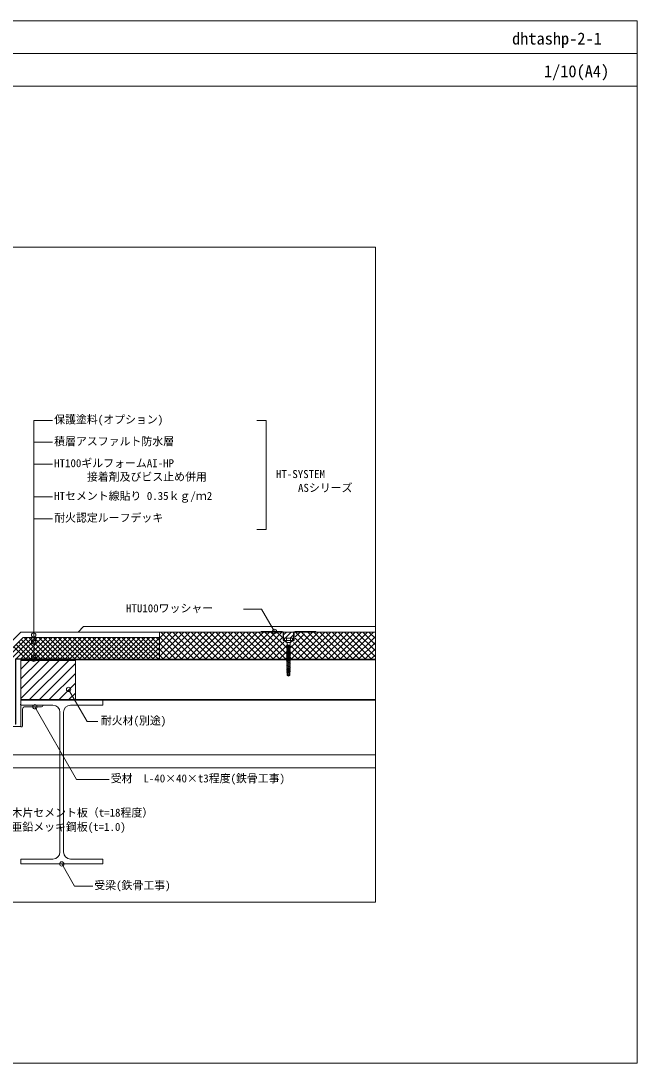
# Model space of a CAD drawing. Units: millimetres, scale not verified. Extents: x -1380 to 1380, y -955 to 955.
# Drawn here: x 250 to 1380, y -955 to 955 of the extents above; entities that cross this region are included whole.
import ezdxf
from ezdxf.enums import TextEntityAlignment as Align

# ---------------------------------------------------------------- set-up
doc = ezdxf.new("R2010")
doc.units = ezdxf.units.MM
doc.header["$LTSCALE"] = 3
doc.linetypes.add('USER3', pattern=[9.525, 6.35, -3.175])
for name, color, linetype, lineweight in [('0-0_0', 7, 'Continuous', 18), ('0-1_BOUSUI', 1, 'Continuous', 18), ('0-2_MOJI', 7, 'Continuous', 18), ('0-3_HATCH', 9, 'Continuous', 18), ('0-4_KANAMONO', 5, 'Continuous', 18), ('0-5_KANAMONO_SCREW', 4, 'Continuous', 18), ('0-6_TEKKOTU', 7, 'Continuous', 18), ('0-7_dekki', 3, 'Continuous', 18), ('0-8_dannnetu', 6, 'Continuous', 18), ('0-B_WAKU', 7, 'Continuous', 18), ('0-D_doubuti', 5, 'Continuous', 18)]:
    doc.layers.add(name, color=color, linetype=linetype, lineweight=lineweight)
doc.styles.add('ＭＳ ゴシック', font='')
doc.styles.get('ＭＳ ゴシック').set_extended_font_data('MS Gothic')

msp = doc.modelspace()

# ---------------------------------------------------------------- linework, layer by layer
at = {"layer": '0-0_0'}
msp.add_line((-1379.724, 895.165), (1380.276, 895.165), dxfattribs=at)
msp.add_lwpolyline([(-899.724, -659.835), (900.276, -659.835), (900.276, 540.165), (-899.724, 540.165)], close=True, dxfattribs=at)
at = {"layer": '0-1_BOUSUI'}
for points in [[(504.271, -164.835), (250.131, -164.835), (205.273, -209.692), (205.273, -221.692), (161.131, -265.835), (-490.585, -265.835), (-534.727, -265.835), (-534.727, 105.308), (-550.585, 121.165), (-715.127, 121.165)], [(900.276, -154.835), (365.271, -154.835), (355.271, -164.835)]]:
    msp.add_lwpolyline(points, dxfattribs=at)
at = {"layer": '0-2_MOJI'}
for p, q in [((273.758, -214.595), (273.758, 222.889)), ((273.758, 222.889), (308.334, 222.889)), ((682.886, 222.889), (700.174, 222.889)), ((700.174, 22.889), (700.174, 222.889)), ((273.758, 182.889), (308.334, 182.889)), ((273.758, 142.889), (308.334, 142.889)), ((273.758, 82.889), (308.334, 82.889)), ((273.758, 42.889), (308.334, 42.889)), ((682.886, 22.889), (700.174, 22.889))]:
    msp.add_line(p, q, dxfattribs=at)
for points in [[(658.423, -123), (691.498, -123), (715.074, -163.835)], [(337.714, -269.968), (371.708, -328.846), (391.221, -328.846)], [(412.026, -434.788), (352.477, -434.788), (276.128, -301.835)], [(381.924, -630.669), (348.849, -630.669), (325.273, -589.835)]]:
    msp.add_lwpolyline(points, dxfattribs=at)
for centre in [(273.758, -170.378), (715.074, -163.835), (273.758, -182.948), (273.758, -210.595), (273.758, -214.595), (337.714, -269.968), (276.128, -301.835), (325.273, -589.835)]:
    msp.add_circle(centre, 4, dxfattribs=at)
at = {"layer": '0-3_HATCH'}
for p, q in [((504.271, -176.02), (515.457, -164.835)), ((504.271, -187.245), (526.682, -164.835)), ((504.271, -198.471), (537.907, -164.835)), ((504.271, -209.696), (549.133, -164.835)), ((556.607, -214.835), (506.607, -164.835)), ((510.358, -214.835), (560.358, -164.835)), ((567.832, -214.835), (517.832, -164.835)), ((521.583, -214.835), (571.583, -164.835)), ((579.057, -214.835), (529.057, -164.835)), ((532.808, -214.835), (582.808, -164.835)), ((590.282, -214.835), (540.282, -164.835)), ((544.034, -214.835), (594.034, -164.835)), ((601.508, -214.835), (551.508, -164.835)), ((555.259, -214.835), (605.259, -164.835)), ((612.733, -214.835), (562.733, -164.835)), ((566.484, -214.835), (616.484, -164.835)), ((623.958, -214.835), (573.958, -164.835)), ((577.71, -214.835), (627.71, -164.835)), ((635.184, -214.835), (585.184, -164.835)), ((588.935, -214.835), (638.935, -164.835)), ((646.409, -214.835), (596.409, -164.835)), ((600.16, -214.835), (650.16, -164.835)), ((657.634, -214.835), (607.634, -164.835)), ((611.386, -214.835), (661.386, -164.835)), ((668.86, -214.835), (618.86, -164.835)), ((622.611, -214.835), (672.611, -164.835)), ((680.085, -214.835), (630.085, -164.835)), ((633.836, -214.835), (683.836, -164.835)), ((691.31, -214.835), (641.31, -164.835)), ((645.062, -214.835), (695.062, -164.835)), ((702.536, -214.835), (652.536, -164.835)), ((656.287, -214.835), (706.287, -164.835)), ((713.761, -214.835), (663.761, -164.835)), ((667.512, -214.835), (717.512, -164.835)), ((724.986, -214.835), (674.986, -164.835)), ((678.738, -214.835), (728.738, -164.835)), ((736.212, -214.835), (686.212, -164.835)), ((739.29, -206.688), (697.437, -164.835)), ((739.011, -195.184), (708.662, -164.835)), ((730.921, -175.868), (719.888, -164.835)), ((732.074, -169.816), (737.055, -164.835)), ((734.885, -175.985), (746.035, -164.835)), ((743.865, -175.985), (750.074, -169.776)), ((744.238, -205.461), (784.864, -164.835)), ((744.523, -193.951), (770.223, -168.25)), ((746.09, -214.835), (796.09, -164.835)), ((753.421, -173.827), (762.414, -164.835)), ((803.564, -214.835), (753.564, -164.835)), ((757.315, -214.835), (807.315, -164.835)), ((814.789, -214.835), (764.789, -164.835)), ((768.54, -214.835), (818.54, -164.835)), ((826.014, -214.835), (776.367, -165.187)), ((779.766, -214.835), (829.766, -164.835)), ((837.24, -214.835), (787.24, -164.835)), ((790.991, -214.835), (840.991, -164.835)), ((848.465, -214.835), (798.465, -164.835)), ((802.216, -214.835), (852.216, -164.835)), ((859.69, -214.835), (809.69, -164.835)), ((813.441, -214.835), (863.441, -164.835)), ((870.915, -214.835), (820.915, -164.835)), ((824.667, -214.835), (874.667, -164.835)), ((882.141, -214.835), (832.141, -164.835)), ((835.892, -214.835), (885.892, -164.835)), ((893.366, -214.835), (843.366, -164.835)), ((847.117, -214.835), (897.117, -164.835)), ((900.276, -210.52), (854.591, -164.835)), ((900.276, -199.294), (865.817, -164.835)), ((900.276, -188.069), (877.042, -164.835)), ((900.276, -176.844), (888.267, -164.835)), ((900.276, -165.618), (899.493, -164.835)), ((223.47, -213.835), (262.47, -174.835)), ((232.45, -213.835), (271.45, -174.835)), ((241.431, -213.835), (280.431, -174.835)), ((268.114, -213.835), (241.693, -187.414)), ((277.094, -213.835), (246.184, -182.924)), ((250.411, -213.835), (289.411, -174.835)), ((286.074, -213.835), (250.674, -178.434)), ((295.054, -213.835), (256.054, -174.835)), ((259.391, -213.835), (298.391, -174.835)), ((304.035, -213.835), (265.035, -174.835)), ((268.371, -213.835), (307.371, -174.835)), ((313.015, -213.835), (274.015, -174.835)), ((277.352, -213.835), (316.352, -174.835)), ((321.995, -213.835), (282.995, -174.835)), ((286.332, -213.835), (325.332, -174.835)), ((330.975, -213.835), (291.975, -174.835)), ((295.312, -213.835), (334.312, -174.835)), ((339.956, -213.835), (300.956, -174.835)), ((304.292, -213.835), (343.292, -174.835)), ((349.936, -214.835), (309.936, -174.835)), ((313.273, -213.835), (352.273, -174.835)), ((358.916, -214.835), (318.916, -174.835)), ((322.253, -213.835), (361.253, -174.835)), ((367.897, -214.835), (327.897, -174.835)), ((331.233, -213.835), (370.233, -174.835)), ((376.877, -214.835), (336.877, -174.835)), ((340.213, -213.835), (379.213, -174.835)), ((385.857, -214.835), (345.857, -174.835)), ((348.194, -214.835), (388.194, -174.835)), ((394.837, -214.835), (354.837, -174.835)), ((357.174, -214.835), (397.174, -174.835)), ((403.818, -214.835), (363.818, -174.835)), ((366.154, -214.835), (406.154, -174.835)), ((412.798, -214.835), (372.798, -174.835)), ((375.134, -214.835), (415.134, -174.835)), ((421.778, -214.835), (381.778, -174.835)), ((384.115, -214.835), (424.115, -174.835)), ((430.758, -214.835), (390.758, -174.835)), ((393.095, -214.835), (433.095, -174.835)), ((439.739, -214.835), (399.739, -174.835)), ((402.075, -214.835), (442.075, -174.835)), ((448.719, -214.835), (408.719, -174.835)), ((411.056, -214.835), (451.056, -174.835)), ((457.699, -214.835), (417.699, -174.835)), ((420.036, -214.835), (460.036, -174.835)), ((466.679, -214.835), (426.679, -174.835)), ((429.016, -214.835), (469.016, -174.835)), ((475.66, -214.835), (435.66, -174.835)), ((437.996, -214.835), (477.996, -174.835)), ((484.64, -214.835), (444.64, -174.835)), ((446.977, -214.835), (486.977, -174.835)), ((493.62, -214.835), (453.62, -174.835)), ((455.957, -214.835), (495.957, -174.835)), ((502.6, -214.835), (462.6, -174.835)), ((464.937, -214.835), (504.271, -175.5)), ((504.271, -207.525), (471.581, -174.835)), ((473.917, -214.835), (504.271, -184.481)), ((504.271, -198.545), (480.561, -174.835)), ((504.271, -189.565), (489.541, -174.835)), ((504.271, -180.584), (498.521, -174.835)), ((545.381, -214.835), (504.271, -173.725)), ((534.156, -214.835), (504.271, -184.95)), ((689.963, -214.835), (730.921, -173.876)), ((701.188, -214.835), (732.53, -183.493)), ((712.414, -214.835), (739.518, -187.73)), ((769.888, -214.835), (745.111, -190.058)), ((781.113, -214.835), (750.113, -183.835)), ((792.338, -214.835), (753.421, -175.918)), ((858.343, -214.835), (900.276, -172.901)), ((869.568, -214.835), (900.276, -184.126)), ((259.133, -213.835), (237.203, -191.904)), ((482.898, -214.835), (504.271, -193.461)), ((491.878, -214.835), (504.271, -202.441)), ((522.931, -214.835), (504.271, -196.175)), ((511.705, -214.835), (504.271, -207.4)), ((723.639, -214.835), (738.479, -199.994)), ((734.864, -214.835), (739.685, -210.013)), ((738.606, -199.868), (739.879, -198.594)), ((744.731, -200.903), (744.171, -200.344)), ((758.662, -214.835), (745.326, -201.498)), ((880.793, -214.835), (900.276, -195.351)), ((892.019, -214.835), (900.276, -206.577)), ((250.273, -232.887), (266.326, -216.835)), ((250.273, -250.848), (284.287, -216.835)), ((250.273, -268.808), (302.247, -216.835)), ((250.273, -286.769), (320.208, -216.835)), ((266.368, -288.635), (338.168, -216.835)), ((284.329, -288.635), (350.273, -222.69)), ((340.956, -214.835), (340.273, -214.152)), ((500.858, -214.835), (504.271, -211.421)), ((745.095, -212.493), (744.171, -211.569)), ((747.437, -214.835), (745.519, -212.917)), ((302.289, -288.635), (350.273, -240.65)), ((320.25, -288.635), (350.273, -258.611)), ((338.21, -288.635), (350.273, -276.572))]:
    msp.add_line(p, q, dxfattribs=at)
msp.add_lwpolyline([(250.273, -288.635), (350.273, -288.635), (350.273, -216.835), (250.273, -216.835)], close=True, dxfattribs=at)
at = {"layer": '0-4_KANAMONO'}
for p, q in [((691.074, -163.835), (729.074, -163.835)), ((731.074, -179.335), (731.074, -166.835)), ((732.074, -166.835), (732.074, -179.335)), ((750.074, -166.835), (750.074, -179.335)), ((751.074, -179.335), (751.074, -166.835)), ((791.074, -163.835), (753.074, -163.835)), ((733.074, -180.335), (733.881, -180.335)), ((733.881, -181.335), (733.074, -181.335)), ((749.074, -180.335), (748.267, -180.335)), ((748.267, -181.335), (749.074, -181.335))]:
    msp.add_line(p, q, dxfattribs=at)
at = {"layer": '0-4_KANAMONO', "linetype": 'USER3'}
msp.add_line((734.266, -180.335), (747.725, -180.335), dxfattribs=at)
at = {"layer": '0-4_KANAMONO'}
for points in [[(729.074, -164.835), (691.074, -164.835), (691.074, -163.835)], [(753.074, -164.835), (791.074, -164.835), (791.074, -163.835)], [(735.074, -180.73), (737.574, -182.588), (737.574, -183.835), (734.477, -181.532)], [(747.073, -180.73), (744.574, -182.588), (744.574, -183.835), (747.67, -181.532)]]:
    msp.add_lwpolyline(points, dxfattribs=at)
msp.add_lwpolyline([(241.273, -333.835), (241.273, -214.835), (340.273, -214.835), (340.273, -213.835), (240.273, -213.835), (240.273, -333.835)], close=True, dxfattribs=at)
for centre, radius, start, end in [((729.074, -166.835), 3, 0, 90), ((729.074, -166.835), 2, 0, 90), ((753.074, -166.835), 3, 90, 180), ((753.074, -166.835), 2, 90, 180), ((733.074, -179.335), 2, 180, 270), ((733.074, -179.335), 1, 180, 270), ((733.881, -182.335), 2, 53.36573, 90), ((733.881, -182.335), 1, 53.36573, 90), ((748.267, -182.335), 2, 90, 126.63427), ((748.267, -182.335), 1, 90, 126.63427), ((749.074, -179.335), 1, 270, 0), ((749.074, -179.335), 2, 270, 0)]:
    msp.add_arc(centre, radius, start, end, dxfattribs=at)
at = {"layer": '0-5_KANAMONO_SCREW'}
for p, q in [((737.243, -176.71), (737.243, -180.335)), ((743.746, -183.835), (738.246, -183.835)), ((743.746, -188.835), (738.246, -188.835)), ((738.246, -188.835), (738.746, -189.576)), ((743.246, -189.465), (738.746, -190.675)), ((738.746, -190.675), (738.746, -191.996)), ((743.246, -189.465), (743.746, -188.851)), ((743.246, -189.465), (743.246, -190.786)), ((744.749, -176.71), (744.749, -180.335)), ((743.246, -191.885), (738.746, -193.095)), ((738.746, -193.095), (738.746, -194.416)), ((743.246, -194.305), (738.746, -195.515)), ((738.746, -195.515), (738.746, -196.836)), ((743.246, -196.725), (738.746, -197.935)), ((738.746, -197.935), (738.746, -199.256)), ((743.246, -199.145), (738.746, -200.355)), ((738.746, -200.355), (738.746, -201.676)), ((743.246, -201.565), (738.746, -202.775)), ((738.746, -202.775), (738.746, -204.096)), ((743.246, -203.985), (738.746, -205.195)), ((738.746, -205.195), (738.746, -206.516)), ((743.246, -206.405), (738.746, -207.615)), ((738.746, -207.615), (738.746, -208.936)), ((743.246, -208.825), (738.746, -210.035)), ((738.746, -210.035), (738.746, -211.356)), ((743.246, -191.885), (743.246, -193.206)), ((743.246, -194.305), (743.246, -195.626)), ((743.246, -196.725), (743.246, -198.046)), ((743.246, -199.145), (743.246, -200.466)), ((743.246, -201.565), (743.246, -202.886)), ((743.246, -203.985), (743.246, -205.306)), ((743.246, -206.405), (743.246, -207.726)), ((743.246, -208.825), (743.246, -210.146)), ((743.246, -211.245), (738.746, -212.455)), ((738.746, -212.455), (738.746, -213.776)), ((743.246, -213.665), (738.746, -214.875)), ((738.746, -214.875), (738.746, -216.196)), ((743.246, -216.085), (738.746, -217.295)), ((738.746, -217.295), (738.746, -218.616)), ((743.246, -218.505), (738.746, -219.715)), ((738.746, -219.715), (738.746, -221.036)), ((743.246, -220.925), (738.746, -222.135)), ((738.746, -222.135), (738.746, -223.456)), ((743.246, -223.345), (738.746, -224.555)), ((738.746, -224.555), (738.746, -225.876)), ((743.246, -225.765), (738.746, -226.975)), ((738.746, -226.975), (738.746, -228.296)), ((743.246, -228.185), (738.746, -229.395)), ((743.246, -211.245), (743.246, -212.566)), ((743.246, -213.665), (743.246, -214.986)), ((743.246, -216.085), (743.246, -217.406)), ((743.246, -218.505), (743.246, -219.826)), ((743.246, -220.925), (743.246, -222.246)), ((743.246, -223.345), (743.246, -224.666)), ((743.246, -225.765), (743.246, -227.086)), ((743.246, -228.185), (743.246, -229.506)), ((744.421, -237.114), (737.571, -238.324)), ((738.696, -244.169), (738.696, -239.285)), ((738.696, -239.285), (743.296, -239.285)), ((739.093, -243.724), (738.696, -244.169)), ((738.696, -244.169), (740.812, -245.944)), ((738.746, -229.395), (738.746, -230.716)), ((743.246, -230.605), (738.746, -231.815)), ((738.746, -231.815), (738.746, -233.136)), ((743.246, -233.025), (738.746, -234.235)), ((738.746, -234.235), (738.746, -235.556)), ((743.246, -235.445), (738.746, -236.655)), ((738.746, -236.655), (738.746, -238.009)), ((743.246, -237.793), (738.746, -239.003)), ((738.746, -239.003), (738.746, -239.285)), ((739.432, -242.836), (739.432, -239.285)), ((739.822, -243.672), (740.095, -243.901)), ((740.787, -245.041), (740.996, -245.985)), ((740.986, -243.744), (741.364, -243.09)), ((741.139, -245.378), (740.996, -245.985)), ((742.514, -242.996), (741.139, -245.378)), ((742.836, -243.954), (741.139, -245.378)), ((741.139, -245.378), (741.18, -245.944)), ((741.364, -243.09), (741.364, -239.285)), ((742.514, -242.996), (742.514, -239.285)), ((742.836, -243.954), (742.836, -239.285)), ((743.246, -230.605), (743.246, -231.926)), ((743.246, -233.025), (743.246, -234.346)), ((743.246, -235.445), (743.246, -236.799)), ((743.246, -237.793), (743.246, -239.285)), ((743.296, -239.285), (743.296, -244.169))]:
    msp.add_line(p, q, dxfattribs=at)
msp.add_lwpolyline([(734.746, -175.985), (733.49, -176.71), (733.49, -180.335), (748.501, -180.335), (748.501, -176.71), (747.246, -175.985)], close=True, dxfattribs=at)
for points in [[(734.746, -180.335), (738.246, -183.835), (738.246, -188.835)], [(743.746, -188.851), (737.446, -189.924), (741.501, -188.835)], [(738.746, -190.675), (737.446, -189.924), (738.746, -189.576)], [(744.546, -191.134), (737.446, -192.344), (743.246, -190.786)], [(743.246, -191.885), (744.546, -191.134), (743.246, -190.786)], [(747.246, -180.335), (743.746, -183.835), (743.746, -188.835)], [(738.746, -193.095), (737.446, -192.344), (738.746, -191.996)], [(744.546, -193.554), (737.446, -194.764), (743.246, -193.206)], [(738.746, -195.515), (737.446, -194.764), (738.746, -194.416)], [(744.546, -195.974), (737.446, -197.184), (743.246, -195.626)], [(738.746, -197.935), (737.446, -197.184), (738.746, -196.836)], [(744.546, -198.394), (737.446, -199.604), (743.246, -198.046)], [(738.746, -200.355), (737.446, -199.604), (738.746, -199.256)], [(744.546, -200.814), (737.446, -202.024), (743.246, -200.466)], [(738.746, -202.775), (737.446, -202.024), (738.746, -201.676)], [(744.546, -203.234), (737.446, -204.444), (743.246, -202.886)], [(738.746, -205.195), (737.446, -204.444), (738.746, -204.096)], [(744.546, -205.654), (737.446, -206.864), (743.246, -205.306)], [(738.746, -207.615), (737.446, -206.864), (738.746, -206.516)], [(744.546, -208.074), (737.446, -209.284), (743.246, -207.726)], [(738.746, -210.035), (737.446, -209.284), (738.746, -208.936)], [(743.246, -194.305), (744.546, -193.554), (743.246, -193.206)], [(743.246, -196.725), (744.546, -195.974), (743.246, -195.626)], [(743.246, -199.145), (744.546, -198.394), (743.246, -198.046)], [(743.246, -201.565), (744.546, -200.814), (743.246, -200.466)], [(743.246, -203.985), (744.546, -203.234), (743.246, -202.886)], [(743.246, -206.405), (744.546, -205.654), (743.246, -205.306)], [(743.246, -208.825), (744.546, -208.074), (743.246, -207.726)], [(744.546, -210.494), (737.446, -211.704), (743.246, -210.146)], [(738.746, -212.455), (737.446, -211.704), (738.746, -211.356)], [(744.546, -212.914), (737.446, -214.124), (743.246, -212.566)], [(738.746, -214.875), (737.446, -214.124), (738.746, -213.776)], [(744.546, -215.334), (737.446, -216.544), (743.246, -214.986)], [(738.746, -217.295), (737.446, -216.544), (738.746, -216.196)], [(744.546, -217.754), (737.446, -218.964), (743.246, -217.406)], [(738.746, -219.715), (737.446, -218.964), (738.746, -218.616)], [(744.546, -220.174), (737.446, -221.384), (743.246, -219.826)], [(738.746, -222.135), (737.446, -221.384), (738.746, -221.036)], [(744.546, -222.594), (737.446, -223.804), (743.246, -222.246)], [(738.746, -224.555), (737.446, -223.804), (738.746, -223.456)], [(744.546, -225.014), (737.446, -226.224), (743.246, -224.666)], [(738.746, -226.975), (737.446, -226.224), (738.746, -225.876)], [(744.546, -227.434), (737.446, -228.644), (743.246, -227.086)], [(738.746, -229.395), (737.446, -228.644), (738.746, -228.296)], [(743.246, -211.245), (744.546, -210.494), (743.246, -210.146)], [(743.246, -213.665), (744.546, -212.914), (743.246, -212.566)], [(743.246, -216.085), (744.546, -215.334), (743.246, -214.986)], [(743.246, -218.505), (744.546, -217.754), (743.246, -217.406)], [(743.246, -220.925), (744.546, -220.174), (743.246, -219.826)], [(743.246, -223.345), (744.546, -222.594), (743.246, -222.246)], [(743.246, -225.765), (744.546, -225.014), (743.246, -224.666)], [(743.246, -228.185), (744.546, -227.434), (743.246, -227.086)], [(744.546, -229.854), (737.446, -231.064), (743.246, -229.506)], [(738.746, -231.815), (737.446, -231.064), (738.746, -230.716)], [(744.546, -232.274), (737.446, -233.484), (743.246, -231.926)], [(738.746, -234.235), (737.446, -233.484), (738.746, -233.136)], [(744.546, -234.694), (737.446, -235.904), (743.246, -234.346)], [(738.746, -236.655), (737.446, -235.904), (738.746, -235.556)], [(738.746, -239.003), (737.571, -238.324), (738.746, -238.009), (743.246, -236.799)], [(740.812, -245.944), (740.996, -245.985), (741.18, -245.944)], [(742.836, -243.954), (743.296, -244.169), (741.18, -245.944)], [(743.246, -230.605), (744.546, -229.854), (743.246, -229.506)], [(743.246, -233.025), (744.546, -232.274), (743.246, -231.926)], [(743.246, -235.445), (744.546, -234.694), (743.246, -234.346)], [(743.246, -237.793), (744.421, -237.114), (743.246, -236.799)]]:
    msp.add_lwpolyline(points, dxfattribs=at)
for centre, radius, start, end in [((735.367, -180.179), 3.944, 61.59455, 118.40545), ((740.996, -186.061), 10.076, 68.13455, 111.86545), ((746.625, -180.179), 3.944, 61.59455, 118.40545), ((738.099, -242.836), 1.333, 318.21456, 0), ((739.484, -244.074), 0.525, 50, 138.21456), ((740.523, -242.836), 1.091, 180, 230), ((738.761, -245.49), 2.075, 12.5, 50), ((740.475, -243.449), 0.591, 230, 330), ((742.555, -244.649), 1.811, 150, 192.5)]:
    msp.add_arc(centre, radius, start, end, dxfattribs=at)
at = {"layer": '0-6_TEKKOTU'}
for p, q in [((322.023, -567.835), (322.023, -311.835)), ((328.523, -311.835), (328.523, -567.835)), ((-279.727, -389.835), (900.276, -389.835)), ((-279.727, -413.835), (900.276, -413.835))]:
    msp.add_line(p, q, dxfattribs=at)
for points in [[(309.023, -298.835), (250.273, -298.835), (250.273, -289.835), (400.273, -289.835), (400.273, -298.835), (341.523, -298.835)], [(341.523, -580.835), (400.273, -580.835), (400.273, -589.835), (250.273, -589.835), (250.273, -580.835), (309.023, -580.835)]]:
    msp.add_lwpolyline(points, dxfattribs=at)
for centre, start, end in [((309.023, -311.835), 0, 90), ((341.523, -311.835), 90, 180), ((309.023, -567.835), 270, 0), ((341.523, -567.835), 180, 270)]:
    msp.add_arc(centre, 13, start, end, dxfattribs=at)
at = {"layer": '0-7_dekki'}
for p, q in [((900.276, -216.035), (250.273, -216.035)), ((250.273, -288.635), (900.276, -288.635))]:
    msp.add_line(p, q, dxfattribs=at)
msp.add_lwpolyline([(900.276, -214.835), (250.273, -214.835), (250.273, -289.835), (900.276, -289.835)], dxfattribs=at)
at = {"layer": '0-8_dannnetu'}
for p, q in [((900.276, -164.835), (504.271, -164.835)), ((504.271, -214.835), (504.271, -164.835)), ((215.273, -213.835), (254.273, -174.835)), ((504.271, -174.835), (254.273, -174.835))]:
    msp.add_line(p, q, dxfattribs=at)
msp.add_lwpolyline([(732.074, -175.985), (750.074, -175.985), (750.074, -164.835), (732.074, -164.835)], close=True, dxfattribs=at)
at = {"layer": '0-B_WAKU'}
for points in [[(1380.276, 835.165), (-1379.724, 835.165), (-1379.724, 955.165), (1380.276, 955.165)], [(-1379.724, -954.835), (1380.276, -954.835), (1380.276, 955.165), (-1379.724, 955.165)]]:
    msp.add_lwpolyline(points, close=True, dxfattribs=at)
at = {"layer": '0-D_doubuti'}
for p, q in [((257.773, -301.835), (288.273, -301.835)), ((253.273, -336.835), (253.273, -306.335))]:
    msp.add_line(p, q, dxfattribs=at)
for points in [[(210.273, -336.835), (210.273, -337.835), (250.273, -337.835), (250.273, -297.835), (249.273, -297.835)], [(290.273, -299.835), (290.273, -298.835), (250.273, -298.835), (250.273, -338.835), (251.273, -338.835)]]:
    msp.add_lwpolyline(points, dxfattribs=at)
for centre, radius, start, end in [((257.773, -306.335), 4.5, 90, 180), ((288.273, -299.835), 2, 270, 0), ((251.273, -336.835), 2, 270, 0)]:
    msp.add_arc(centre, radius, start, end, dxfattribs=at)

# ---------------------------------------------------------------- texts
at = {"layer": '0-2_MOJI', "style": 'ＭＳ ゴシック'}
for s, p in [('保護塗料(オプション)', (311.334, 212.889)), ('積層アスファルト防水層', (311.334, 172.889)), ('HT100ギルフォームAI-HP', (311.334, 132.889)), ('\u3000\u3000\u3000接着剤及びビス止め併用', (311.334, 107.889)), ('HT-SYSTEM', (718.083, 112.889)), ('ASシリーズ', (758.451, 87.686)), ('HTセメント線貼り 0.35ｋｇ/ｍ2', (311.334, 72.889)), ('耐火認定ルーフデッキ', (311.334, 32.889)), ('HTU100ワッシャー', (443.054, -133)), ('耐火材(別途)', (396.927, -338.846)), ('受材\u3000L-40×40×t3程度(鉄骨工事)', (415.026, -444.788)), ('硬質木片セメント板（t=18程度）', (193.059, -507.521)), ('溶融亜鉛メッキ鋼板(t=1.0)', (192.944, -533.628)), ('受梁(鉄骨工事)', (384.924, -640.669))]:
    msp.add_text(s, height=14.66, dxfattribs=at).set_placement(p, align=Align.BOTTOM_LEFT)
at = {"layer": '0-B_WAKU', "style": 'ＭＳ ゴシック'}
for s, p in [('dhtashp-2-1', (1150.86, 905.165)), ('1/10(A4)', (1209.337, 845.165))]:
    msp.add_text(s, height=21.99, dxfattribs=at).set_placement(p, align=Align.BOTTOM_LEFT)

doc.saveas('drawing.dxf')
